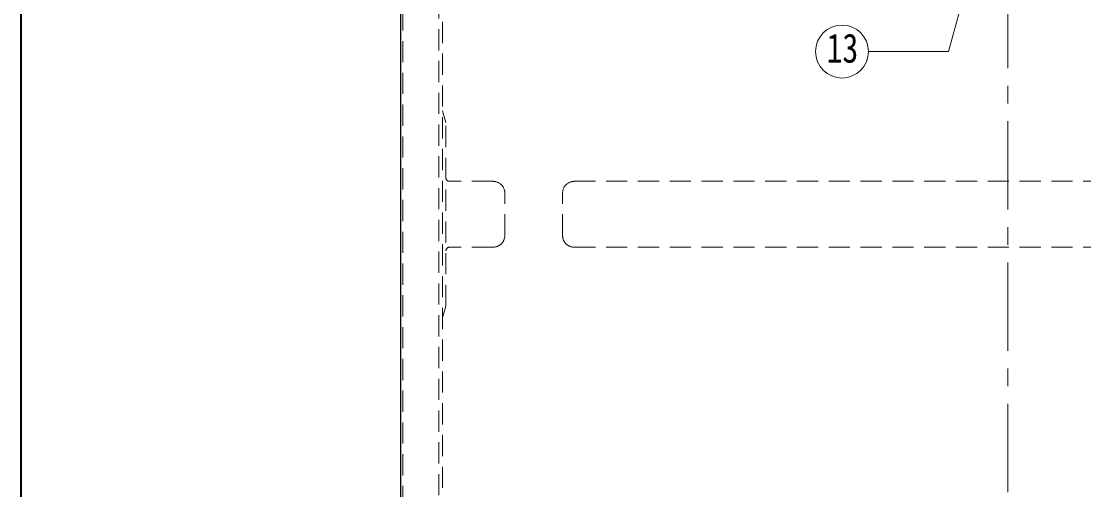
# Model space of a CAD drawing. Units: millimetres at full size, sheet at 1:15; details may follow other scales. Extents: x -3184 to 2891, y -2037 to 2178.
# Drawn here: x -3184 to -2282, y -948 to -550 of the extents above; entities that cross this region are included whole.
import ezdxf
from ezdxf.enums import TextEntityAlignment as Align

# ---------------------------------------------------------------- set-up
doc = ezdxf.new("R2010")
doc.units = ezdxf.units.MM
doc.header["$LTSCALE"] = 15
doc.linetypes.add('CHAIN1', pattern=[8, 5, -1, 1, -1])
doc.linetypes.add('DASHED1', pattern=[1.8, 1.2, -0.6])
doc.layers.add('0-0', color=7, linetype='Continuous', lineweight=18)
doc.styles.add('ＭＳ ゴシック', font='')
doc.styles.get('ＭＳ ゴシック').set_extended_font_data('MS Gothic')

msp = doc.modelspace()

# ---------------------------------------------------------------- linework, layer by layer
at = {"layer": '0-0', "color": 1, "lineweight": 40}
msp.add_line((-3184.2, -2037.13), (-3184.2, 2177.87), dxfattribs=at)
at = {"layer": '0-0', "color": 4, "linetype": 'CHAIN1', "lineweight": 9}
msp.add_line((-2346.7, -34.63), (-2346.7, -1412.13), dxfattribs=at)
at = {"layer": '0-0', "color": 5, "lineweight": 25}
msp.add_line((-2862.2, -127.13), (-2862.2, -1332.63), dxfattribs=at)
at = {"layer": '0-0'}
for p, q in [((-2354.87, -418.42), (-2396.92, -575.37)), ((-2396.92, -575.37), (-2464.95, -575.37))]:
    msp.add_line(p, q, dxfattribs=at)
at = {"layer": '0-0', "linetype": 'DASHED1'}
for p, q in [((-2829.7, -502.36), (-2829.7, -1300.13)), ((-2826.7, -1297.13), (-2826.7, -501.35)), ((-2860.2, -512.44), (-2860.2, -1331.63)), ((-2714.7, -685.63), (-1978.7, -685.63)), ((-2724.7, -731.63), (-2724.7, -695.63)), ((-2714.7, -741.63), (-1978.7, -741.63))]:
    msp.add_line(p, q, dxfattribs=at)
at = {"layer": '0-0', "color": 4, "linetype": 'DASHED1', "lineweight": 9}
for p, q in [((-2826.7, -625.63), (-2823.7, -635.63)), ((-2823.7, -791.63), (-2823.7, -635.63)), ((-2783.7, -685.63), (-2820.7, -685.63)), ((-2773.7, -731.63), (-2773.7, -695.63)), ((-2783.7, -741.63), (-2820.7, -741.63)), ((-2826.7, -801.63), (-2823.7, -791.63))]:
    msp.add_line(p, q, dxfattribs=at)
at = {"layer": '0-0'}
msp.add_circle((-2487.45, -575.37), 22.5, dxfattribs=at)
at = {"layer": '0-0', "color": 4, "linetype": 'DASHED1', "lineweight": 9}
for centre, radius, start, end in [((-2820.7, -682.63), 3, 180, 270), ((-2783.7, -695.63), 10, 0, 90), ((-2783.7, -731.63), 10, 270, 0), ((-2820.7, -744.63), 3, 90, 180)]:
    msp.add_arc(centre, radius, start, end, dxfattribs=at)
at = {"layer": '0-0', "linetype": 'DASHED1'}
for centre, start, end in [((-2714.7, -695.63), 90, 180), ((-2714.7, -731.63), 180, 270)]:
    msp.add_arc(centre, 10, start, end, dxfattribs=at)

# ---------------------------------------------------------------- texts
at = {"layer": '0-0', "style": 'ＭＳ ゴシック', "width": 0.8}
msp.add_text('13', height=24.74, dxfattribs=at).set_placement((-2500.57, -592.25), align=Align.BOTTOM_LEFT)

doc.saveas('drawing.dxf')
